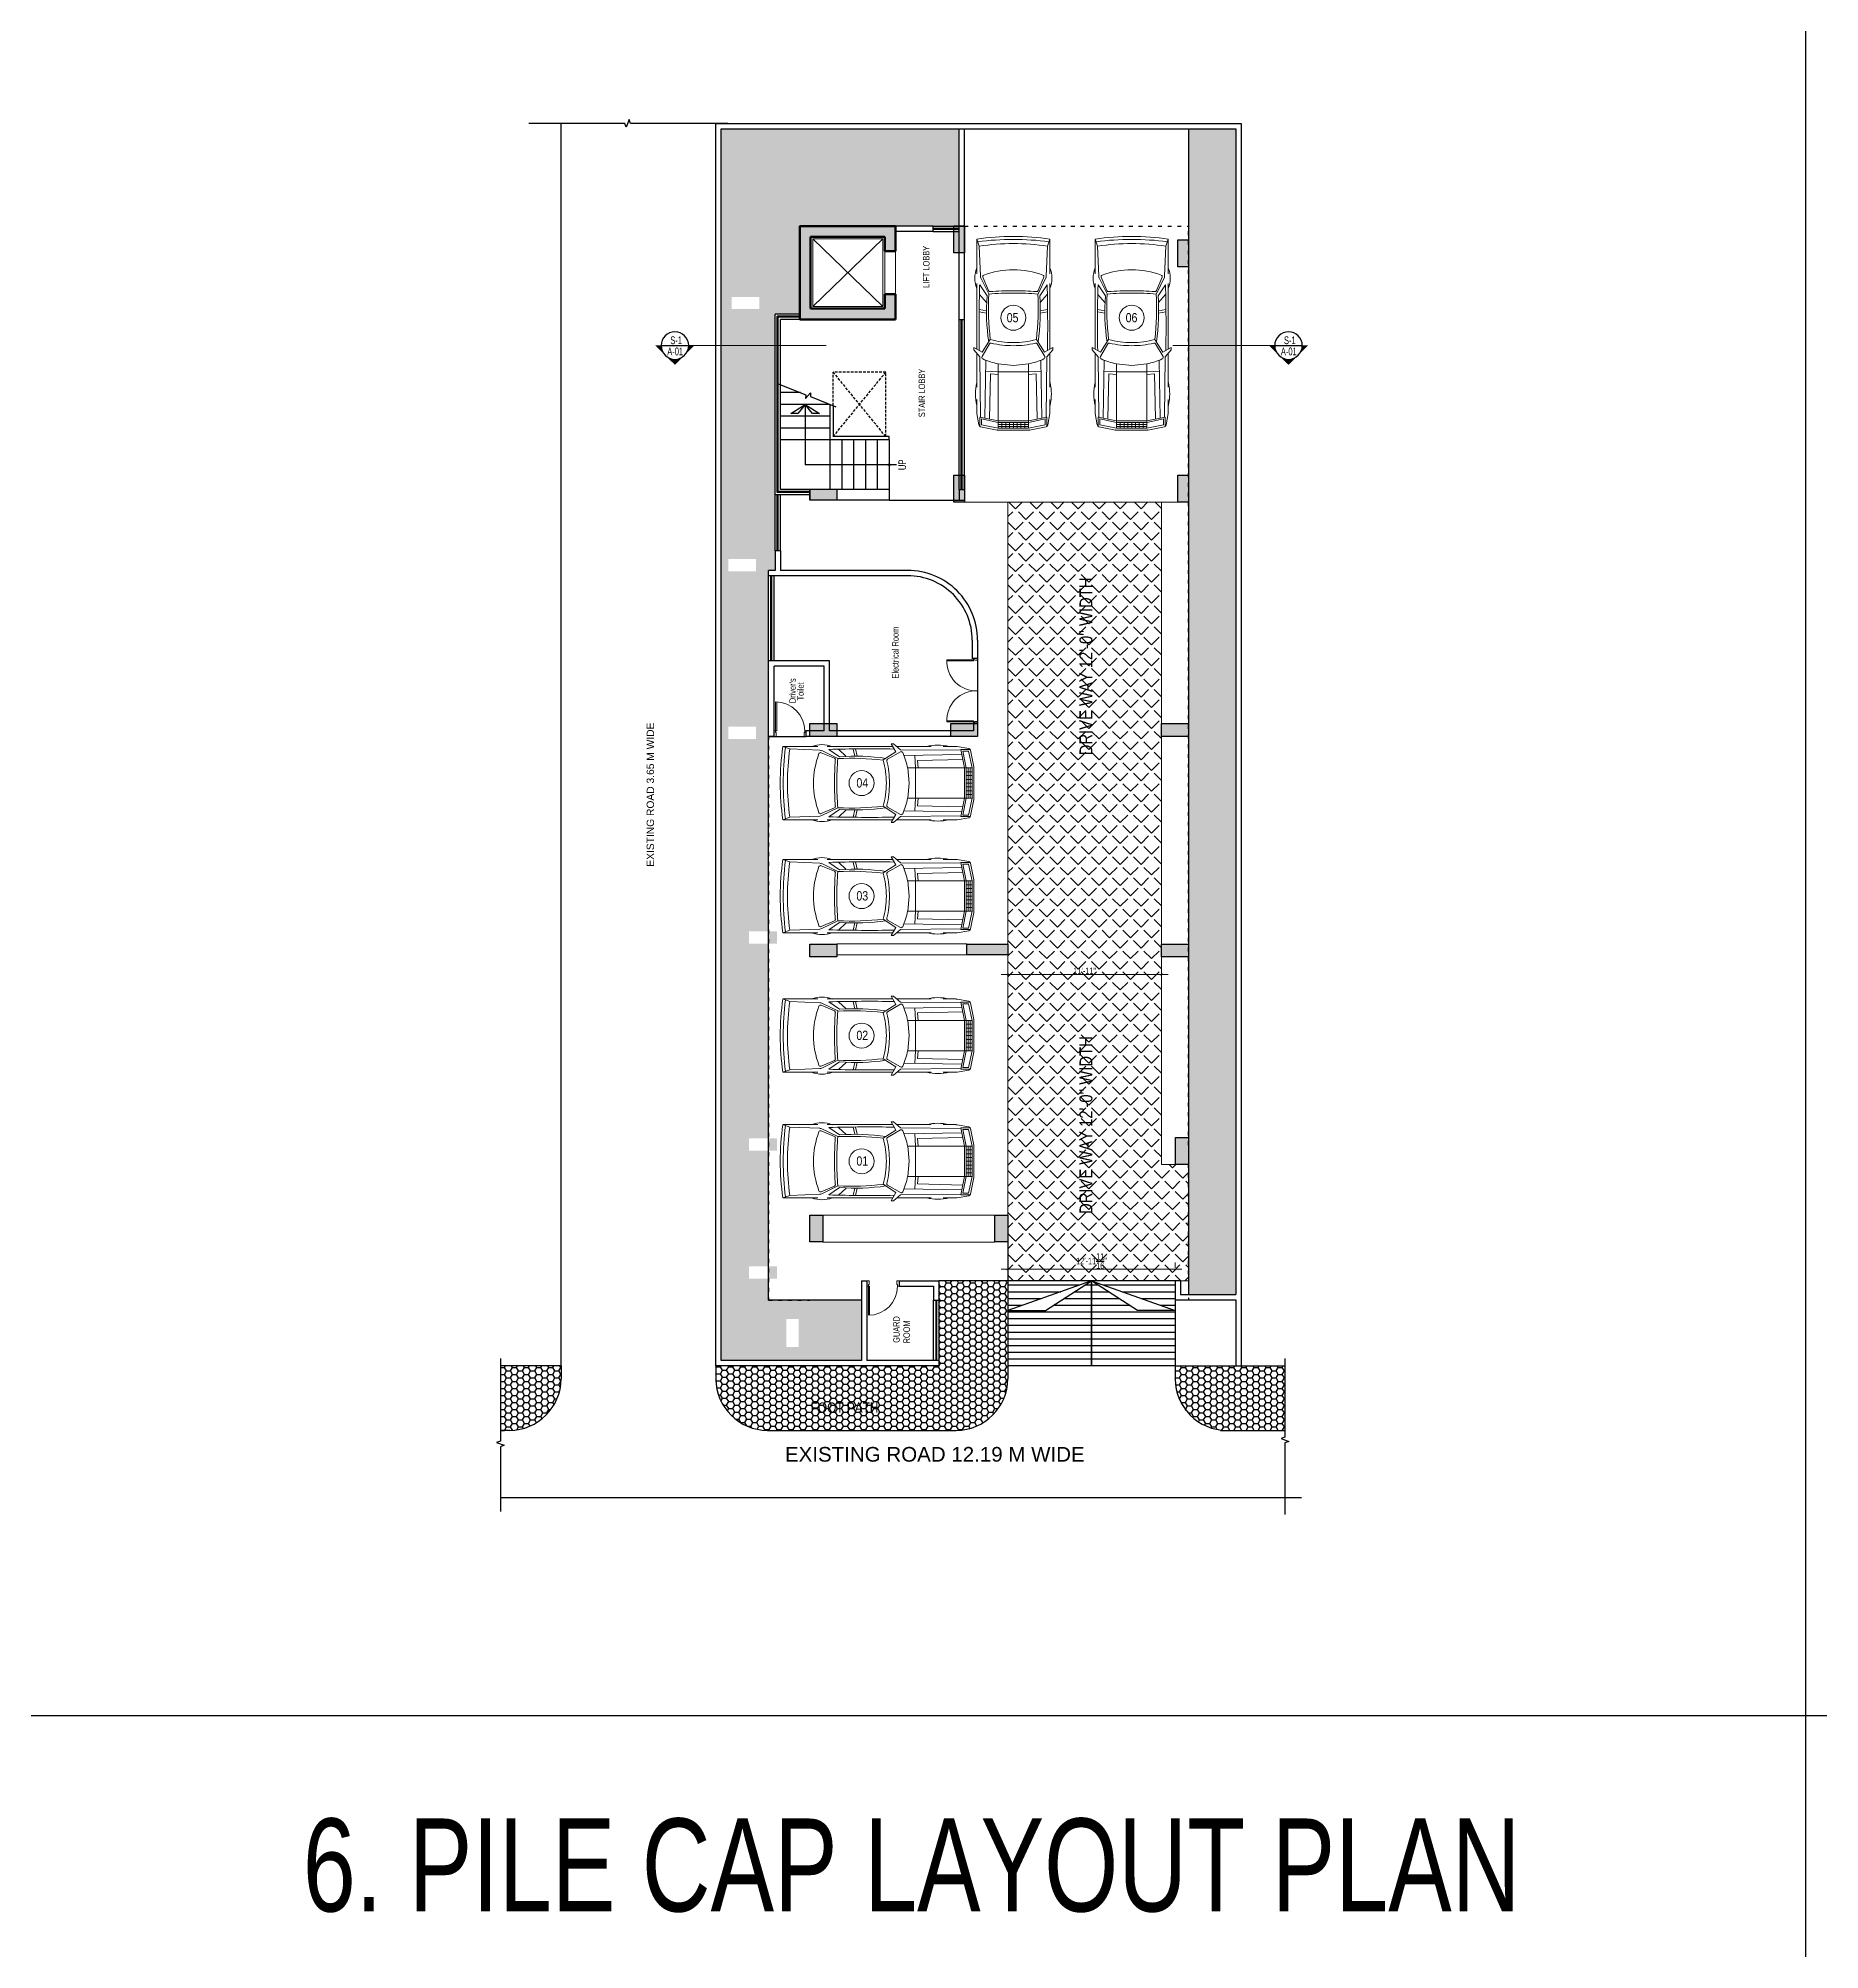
# Model space of a CAD drawing. Header units: inches. Extents: x 283072 to 301462, y 26630 to 62925.
# Drawn here: x 292119 to 293775, y 30085 to 31862 of the extents above; entities that cross this region are included whole.
import ezdxf
from ezdxf.enums import TextEntityAlignment as Align

# ---------------------------------------------------------------- set-up
doc = ezdxf.new("R2010")
doc.units = ezdxf.units.IN
doc.header["$MEASUREMENT"] = 0
doc.header["$PDMODE"] = 2
for name, pattern in [('ACAD_ISO03W100', [30, 12, -18]), ('DASHDOT', [25.4, 12.7, -6.35, 0, -6.35]), ('DASHDOTX2', [2, 1, -0.5, 0, -0.5]), ('HIDDEN', [0.375, 0.25, -0.125])]:
    doc.linetypes.add(name, pattern=pattern)
doc.layers.get('0').update_dxf_attribs({"lineweight": 5})
doc.layers.add('A1-Sect_Symb', color=31, linetype='Continuous')
for name, color, linetype, lineweight in [('BEAM', 54, 'ACAD_ISO03W100', 5), ('column', 1, 'Continuous', 30), ('Column R.C.C', 210, 'Continuous', 53), ('Dimension.', 7, 'Continuous', 5), ('door', 35, 'Continuous', 13), ('fur', 46, 'Continuous', 13), ('furniture', 126, 'Continuous', 13), ('Grass', 8, 'Continuous', 9), ('Hatch', 8, 'Continuous', 9), ('Hatch Brick', 8, 'Continuous', 9), ('PAVE', 23, 'Continuous', 9), ('Railing', 30, 'Continuous', 25), ('RAMP', 251, 'Continuous', 5), ('ROADP5', 5, 'Continuous', 13), ('slab', 86, 'Continuous', 9), ('stair', 190, 'Continuous', 13), ('Symbol', 110, 'Continuous', 9), ('Text Note', 2, 'Continuous', 15), ('Text Room name', 4, 'Continuous', 13), ('wall', 7, 'Continuous', 35)]:
    doc.layers.add(name, color=color, linetype=linetype, lineweight=lineweight)
doc.layers.add('VPT', color=2, linetype='DASHDOTX2', lineweight=13, plot=False)
doc.layers.add('WIN', color=7, linetype='Continuous', lineweight=18, true_color=0x144fff)
doc.styles.add('S_Swis721 LtCn BT', font='swisscl.ttf')
doc.styles.add('SIM-N', font='SIMPLEX.shx', dxfattribs={"width": 0.75})
doc.styles.add('SIM-VN', font='simplex.shx', dxfattribs={"width": 0.5})
doc.styles.get("Standard").update_dxf_attribs({"font": 'ARIALN.TTF'})
doc.styles.add('STYLUS', font='swisscl.ttf', dxfattribs={"width": 0.9})
doc.styles.add('Text S-10 Metere', font='swissl.ttf', dxfattribs={"height": 10})
doc.dimstyles.new('1-8', dxfattribs={"dimtxt": 8, "dimasz": 6, "dimexe": 6, "dimexo": 12, "dimgap": 1, "dimtad": 1, "dimdec": 0, "dimzin": 3, "dimdsep": 46, "dimlunit": 4, "dimtxsty": 'S_Swis721 LtCn BT', "dimblk": 'ARCHTICK', "dimcen": 0, "dimdle": 6, "dimclrd": 256, "dimclre": 256, "dimclrt": 7, "dimadec": 1, "dimazin": 1, "dimtfac": 1, "dimtdec": 0, "dimtofl": 0, "dimtmove": 2, "dimatfit": 3, "dimldrblk": 'ARCHTICK', "dimfxl": 1, "dimtolj": 1, "dimtzin": 0, "dimlwd": -1, "dimlwe": -1, "dimarcsym": 0})
pattern_1 = [(90, (13902.428, -19130.759), (-10.6066017, 10.6066017), [2.8125, -18.40070345]), (45, (13902.428, -19130.759), (-10.6066017, 10.6066017), [2.8125, -12.1875]), (135, (13902.428, -19130.759), (-10.6066017, -10.6066017), [2.8125, -12.1875])]

# ---------------------------------------------------------------- blocks, each defined once
blk = doc.blocks.new('A$C35C94D06')
at = {"layer": 'Column R.C.C', "color": 1, "linetype": 'Continuous', "ltscale": 200}
for p, q in [((23.4, 85), (0, 85)), ((0, 85), (0, -4)), ((23.4, 75), (10, 75)), ((10, 75), (10, 6)), ((23.4, 75), (23.4, 85)), ((86.8, 85), (63.4, 85)), ((63.4, 75), (63.4, 85)), ((76.8, 75), (63.4, 75)), ((76.8, 75), (76.8, 6)), ((86.8, 85), (86.8, -4)), ((10, 6), (76.8, 6)), ((0, -4), (86.8, -4))]:
    blk.add_line(p, q, dxfattribs=at)
at = {"layer": 'Hatch Brick'}
for p, q in [((12, 73), (12, 8)), ((12, 73), (74.8, 73)), ((12, 73), (74.8, 8)), ((12, 8), (74.8, 73)), ((23.4, 85), (63.4, 85)), ((23.4, 75), (63.4, 75)), ((74.8, 73), (74.8, 8)), ((12, 8), (74.8, 8))]:
    blk.add_line(p, q, dxfattribs=at)
blk = doc.blocks.new('DOOR-SS-30')
at = {"layer": 'door'}
for p, q in [((1.5, 5), (1.5, 32)), ((2.5, 5), (2.5, 32)), ((0, 0), (0, 5)), ((0, 5), (1.5, 5)), ((2, 0), (0, 0)), ((2.5, 5), (1.5, 5)), ((1.5, 5), (1.5, 3.5)), ((1.5, 3.5), (2, 3.5)), ((2, 3.5), (2, 0)), ((28, 3.5), (28.5, 3.5)), ((28, 0), (28, 3.5)), ((30, 0), (28, 0)), ((28.5, 5), (30, 5)), ((28.5, 3.5), (28.5, 5)), ((30, 5), (30, 0))]:
    blk.add_line(p, q, dxfattribs=at)
at = {"layer": 'door', "ltscale": 50}
blk.add_arc((1.5, 5), 27, 0, 90, dxfattribs=at)
blk = doc.blocks.new('A$C68BB3B16')
at = {"layer": 'door', "ltscale": 0.0025}
for p, q in [((0.7, 2.5), (0.7, 19)), ((1.5, 19), (1.5, 2.5)), ((38.5, 19), (38.5, 2.5)), ((39.2, 2.5), (39.2, 19)), ((0, 0), (0, 2.5)), ((0, 2.5), (0.7, 2.5)), ((1, 0), (0, 0)), ((1.5, 2.5), (0.7, 2.5)), ((0.7, 2.5), (0.7, 1.8)), ((0.7, 1.8), (1, 1.8)), ((1, 1.8), (1, 0)), ((38.5, 2.5), (39.2, 2.5)), ((39.2, 1.8), (39, 1.8)), ((39, 1.8), (39, 0)), ((39, 0), (40, 0)), ((39.2, 2.5), (39.2, 1.8)), ((40, 2.5), (39.2, 2.5)), ((40, 0), (40, 2.5))]:
    blk.add_line(p, q, dxfattribs=at)
for centre, start, end in [((1.8, 0.9), 357.2989, 93.45), ((38.2, 0.9), 86.55, 182.7011)]:
    blk.add_arc(centre, 18.2, start, end, dxfattribs=at)
blk = doc.blocks.new('W-IA-DETSYM')
at = {"linetype": 'Continuous'}
blk.add_line((3.56, 0), (-3.56, 0), dxfattribs=at)
blk.add_circle((0, 0), 3.56, dxfattribs=at)
for style, width, p in [('SIM-N', 0.75, (0, 0.36)), ('SIM-VN', 0.5, (0, -2.51))]:
    blk.add_attdef('X', text='', height=2, dxfattribs=dict(style=style, width=width)).set_placement(p, align=Align.CENTER)
blk = doc.blocks.new('*U20', base_point=(-403.5, 192.2))
at = {"color": 0}
for points in [[(-404.9, 190.1), (-403.5, 192.2), (-413.7, 182)], [(-406.1, 187.6), (-404.9, 190.1), (-413.7, 182)], [(-406.8, 184.9), (-406.1, 187.6), (-413.7, 182)], [(-413.7, 182), (-407.1, 182.1), (-406.8, 184.9)], [(-413.7, 182), (-407.1, 182), (-407.1, 182.1)]]:
    blk.add_solid(points, dxfattribs=at)
blk = doc.blocks.new('*U21', base_point=(-381, 194.6))
at = {"color": 0}
for points in [[(-391.1, 204.6), (-401.2, 194.6), (-398.8, 196.1)], [(-391.1, 204.6), (-398.8, 196.1), (-396.3, 197.2)], [(-391.1, 204.6), (-396.3, 197.2), (-393.6, 197.9)], [(-391.1, 204.6), (-393.6, 197.9), (-390.8, 198.1)], [(-382.8, 195.8), (-381, 194.6), (-391.1, 204.6)], [(-385.4, 197.1), (-382.8, 195.8), (-391.1, 204.6)], [(-388, 197.8), (-385.4, 197.1), (-391.1, 204.6)], [(-390.8, 198.1), (-388, 197.8), (-391.1, 204.6)]]:
    blk.add_solid(points, dxfattribs=at)
blk = doc.blocks.new('W-IA-DETFLAG')
blk.add_lwpolyline([(-3.56, -0.03, 0, 0, 0), (-5.03, -0.03, 0, 0, 0), (0, 5, 0, 0, 0), (5, 0, 0, 0, 0), (3.56, 0, 0.222, 0.222, 0), (10.44, 0, 0, 0, 0)], format="xyseb")
at = {"yscale": 0.2222222222222222, "zscale": 0.2222222222222222}
for name, p, xscale in [('*U21', (2.24, 2.76), 0.2222222222222222), ('*U20', (-2.76, 2.24), 0.2222222222222222), ('*U20', (2.76, 2.24), -0.2222222222222222)]:
    blk.add_blockref(name, p, dxfattribs=dict(at, xscale=xscale))
blk = doc.blocks.new('HTE45EY')
at = {"linetype": 'HIDDEN', "lineweight": 30, "ltscale": 200}
for points in [[(279940.1, 47272.7), (279940.1, 47185.9), (280029.1, 47185.9), (280029.1, 47209.3), (280019.1, 47209.3), (280019.1, 47195.9), (279950.1, 47195.9), (279950.1, 47262.7), (280019.1, 47262.7), (280019.1, 47249.3), (280029.1, 47249.3), (280029.1, 47272.7)], [(279961.4, 46353.2), (279949.4, 46353.2), (279949.4, 46328.2), (279961.4, 46328.2)]]:
    blk.add_hatch(color=1, dxfattribs=at).paths.add_polyline_path(points)
h = blk.add_hatch(color=1, dxfattribs=at)
h.paths.add_polyline_path([(280093.1, 47247.7), (280093.1, 47272.7), (280083.1, 47272.7), (280083.1, 47247.7)])
h.paths.add_polyline_path([(280291.4, 47234.7), (280301.4, 47234.7), (280301.4, 47259.7), (280291.4, 47259.7)])
h.paths.add_polyline_path([(280301.4, 47040.9), (280291.4, 47040.9), (280291.4, 47015.9), (280301.4, 47015.9)])
h.paths.add_polyline_path([(280093.1, 47040.9), (280083.1, 47040.9), (280083.1, 47015.9), (280093.1, 47015.9)])
h.paths.add_polyline_path([(279974.4, 47017.9), (279974.4, 47027.9), (279949.4, 47027.9), (279949.4, 47017.9)])
h = blk.add_hatch(color=1, dxfattribs=at)
h.paths.add_polyline_path([(279974.4, 46798.2), (279974.4, 46810.2), (279949.4, 46810.2), (279949.4, 46798.2)])
h.paths.add_polyline_path([(280105.4, 46798.2), (280105.4, 46810.2), (280080.4, 46810.2), (280080.4, 46798.2)])
h.paths.add_polyline_path([(280301.4, 46798.2), (280301.4, 46810.2), (280276.4, 46810.2), (280276.4, 46798.2)])
h = blk.add_hatch(color=1, dxfattribs=at)
h.paths.add_polyline_path([(279974.4, 46593.2), (279974.4, 46605.2), (279949.4, 46605.2), (279949.4, 46593.2)])
h.paths.add_polyline_path([(280133.4, 46595.2), (280133.4, 46605.2), (280095.4, 46605.2), (280095.4, 46595.2)])
h.paths.add_polyline_path([(280301.4, 46593.2), (280301.4, 46605.2), (280276.4, 46605.2), (280276.4, 46593.2)])
h = blk.add_hatch(color=1, dxfattribs=at)
h.paths.add_polyline_path([(280133.4, 46353.2), (280121.4, 46353.2), (280121.4, 46328.2), (280133.4, 46328.2)])
h.paths.add_polyline_path([(280301.4, 46425.2), (280289.4, 46425.2), (280289.4, 46400.2), (280301.4, 46400.2)])
at = {"layer": 'column'}
for p, q in [((279940.1, 47185.9), (279940.1, 47272.7)), ((280029.1, 47272.7), (279940.1, 47272.7)), ((280029.1, 47272.7), (280029.1, 47249.3)), ((279950.1, 47195.9), (279950.1, 47262.7)), ((280019.1, 47262.7), (279950.1, 47262.7)), ((280019.1, 47262.7), (280019.1, 47249.3)), ((280019.1, 47249.3), (280029.1, 47249.3)), ((280019.1, 47209.3), (280019.1, 47195.9)), ((280019.1, 47209.3), (280029.1, 47209.3)), ((280029.1, 47209.3), (280029.1, 47185.9)), ((280029.1, 47185.9), (279940.1, 47185.9)), ((280019.1, 47195.9), (279950.1, 47195.9))]:
    blk.add_line(p, q, dxfattribs=at)
for points in [[(280083.1, 47272.7), (280093.1, 47272.7), (280093.1, 47247.7), (280083.1, 47247.7)], [(280291.4, 47259.7), (280301.4, 47259.7), (280301.4, 47234.7), (280291.4, 47234.7)], [(280083.1, 47040.9), (280093.1, 47040.9), (280093.1, 47015.9), (280083.1, 47015.9)], [(280291.4, 47040.9), (280301.4, 47040.9), (280301.4, 47015.9), (280291.4, 47015.9)], [(279949.4, 47017.9), (279949.4, 47027.9), (279974.4, 47027.9), (279974.4, 47017.9)], [(279949.4, 46798.2), (279949.4, 46810.2), (279974.4, 46810.2), (279974.4, 46798.2)], [(280080.4, 46798.2), (280080.4, 46810.2), (280105.4, 46810.2), (280105.4, 46798.2)], [(280276.4, 46798.2), (280276.4, 46810.2), (280301.4, 46810.2), (280301.4, 46798.2)], [(279949.4, 46593.2), (279949.4, 46605.2), (279974.4, 46605.2), (279974.4, 46593.2)], [(280095.4, 46595.2), (280095.4, 46605.2), (280133.4, 46605.2), (280133.4, 46595.2)], [(280276.4, 46593.2), (280276.4, 46605.2), (280301.4, 46605.2), (280301.4, 46593.2)], [(280289.4, 46425.2), (280301.4, 46425.2), (280301.4, 46400.2), (280289.4, 46400.2)], [(279949.4, 46353.2), (279961.4, 46353.2), (279961.4, 46328.2), (279949.4, 46328.2)], [(280121.4, 46353.2), (280133.4, 46353.2), (280133.4, 46328.2), (280121.4, 46328.2)]]:
    blk.add_lwpolyline(points, close=True, dxfattribs=at)
blk = doc.blocks.new('A$C16496DF1')
at = {"layer": 'furniture'}
for p, q in [((2.4, 165.7), (2.4, 135.5)), ((2.4, 165.7), (4.5, 159.6)), ((4.5, 159.6), (5.6, 133.6)), ((63.8, 159.6), (62.8, 133.6)), ((65.9, 165.7), (63.8, 159.6)), ((65.9, 165.7), (65.9, 135.5)), ((2.4, 127.2), (2.4, 70.3)), ((4.8, 117.5), (11, 110.8)), ((11.3, 116.5), (4.9, 125.9)), ((6, 132), (12.8, 118.1)), ((12.6, 121), (7.8, 132.6)), ((62.4, 132), (55.6, 118.1)), ((55.7, 121), (60.6, 132.6)), ((57, 116.5), (63.4, 125.9)), ((63.6, 117.5), (57.4, 110.8)), ((65.9, 127.2), (65.9, 70.3)), ((10.8, 101.3), (4.5, 102.7)), ((10.8, 103.4), (4.6, 104.7)), ((57.5, 103.4), (63.8, 104.7)), ((57.5, 101.3), (63.8, 102.7)), ((0, 69.7), (0, 71.6)), ((7.1, 67.7), (0, 71.6)), ((5.2, 63.6), (0, 69.7)), ((2.4, 66.8), (2.4, 37.1)), ((13.5, 74.8), (7, 63.7)), ((14.1, 78.6), (7.1, 67.7)), ((54.2, 78.6), (61.3, 67.7)), ((54.9, 74.8), (61.4, 63.7)), ((61.3, 67.7), (68.4, 71.6)), ((63.2, 63.6), (68.4, 69.7)), ((65.9, 66.8), (65.9, 37.1)), ((68.4, 69.7), (68.4, 71.6)), ((5.7, 11.2), (5.2, 63.6)), ((10.3, 60.6), (9.4, 10.4)), ((21, 50.5), (10.1, 51.2)), ((34.2, 56.1), (21, 57.4)), ((21, 57.4), (21, 1.5)), ((21, 50.5), (34.2, 50.5)), ((47.3, 57.4), (34.2, 56.1)), ((47.3, 50.5), (34.2, 50.5)), ((47.3, 57.4), (47.3, 1.5)), ((47.3, 50.5), (58.3, 51.2)), ((58.1, 60.6), (59, 10.4)), ((62.7, 11.2), (63.2, 63.6)), ((14.5, 48.8), (13.6, 9.6)), ((21, 48.2), (14.5, 48.8)), ((47.3, 48.2), (53.9, 48.8)), ((53.9, 48.8), (54.8, 9.6)), ((2.4, 26.5), (2.4, 15.2)), ((65.9, 26.5), (65.9, 15.2)), ((4.2, 4.4), (2.5, 14.4)), ((5.1, 11.3), (21, 8)), ((5.1, 11.3), (5.1, 3)), ((20.1, 0), (5.7, 2.9)), ((6.5, 9.6), (21, 6.5)), ((6.5, 9.6), (6.5, 4.6)), ((6.5, 4.6), (21, 1.5)), ((21, 8), (34.2, 8)), ((21, 6.5), (34.2, 6.5)), ((21, 4.8), (34.2, 4.8)), ((21, 3.1), (34.2, 3.1)), ((21, 1.5), (34.2, 1.5)), ((24.3, 6.5), (24.3, 1.5)), ((27.6, 6.5), (27.6, 1.5)), ((30.9, 6.5), (30.9, 1.5)), ((47.3, 8), (34.2, 8)), ((34.2, 6.5), (34.2, 1.5)), ((47.3, 6.5), (34.2, 6.5)), ((47.3, 4.8), (34.2, 4.8)), ((47.3, 3.1), (34.2, 3.1)), ((47.3, 1.5), (34.2, 1.5)), ((37.5, 6.5), (37.5, 1.5)), ((40.8, 6.5), (40.8, 1.5)), ((44.1, 6.5), (44.1, 1.5)), ((63.2, 11.3), (47.3, 8)), ((61.9, 9.6), (47.3, 6.5)), ((61.9, 4.6), (47.3, 1.5)), ((48.3, 0), (62.7, 2.9)), ((61.9, 9.6), (61.9, 4.6)), ((63.2, 11.3), (63.2, 3)), ((64.2, 4.4), (65.9, 14.4)), ((34.2, 0), (20.5, 0)), ((34.2, 0), (47.9, 0))]:
    blk.add_line(p, q, dxfattribs=at)
for centre, radius, start, end in [((34.2, -48.4), 216.4, 90, 98.4328), ((34.2, -48.4), 216.4, 81.5672, 90), ((34.2, -86.5), 251.9, 90, 97.0662), ((34.2, -43), 204.8, 90, 98.3245), ((34.2, -86.5), 251.9, 82.9338, 90), ((34.2, -43), 204.8, 81.6755, 90), ((26.1, 131.8), 25.3, 159.2613, 200.7387), ((9.7, 133.7), 4.08, 182.3222, 206.0777), ((9, 133.2), 1.32, 110.6689, 202.6283), ((34.2, 66.4), 72.7, 90, 110.6689), ((34.2, 66.4), 72.7, 69.3311, 90), ((59.4, 133.2), 1.32, 337.3717, 69.3311), ((58.7, 133.7), 4.08, 333.9223, 357.6778), ((42.3, 131.8), 25.3, 339.2613, 20.7387), ((1354.8, 90.5), 1350.4, 178.4985, 180.9138), ((193.6, 102.7), 182.8, 175.6618, 188.2609), ((13.8, 121.5), 1.32, 202.6283, 273.982), ((269.4, 107), 256.8, 177.5219, 186.3432), ((34.2, -138.5), 257.4, 90, 94.7655), ((34.2, -170.7), 291.6, 90, 93.982), ((34.2, -170.7), 291.6, 86.018, 90), ((34.2, -138.5), 257.4, 85.2345, 90), ((-201, 107), 256.8, 353.6568, 2.4782), ((54.5, 121.5), 1.32, 266.018, 337.3717), ((-125.3, 102.7), 182.8, 351.7391, 4.3382), ((-1286.5, 90.5), 1350.4, 359.0862, 1.5015), ((14.7, 74.1), 1.38, 76.5017, 149.6014), ((34.2, 150.2), 74.3, 254.3473, 270), ((34.2, 155.3), 82.1, 256.5017, 270), ((34.2, 150.2), 74.3, 270, 285.6527), ((34.2, 155.3), 82.1, 270, 283.4983), ((53.7, 74.1), 1.38, 30.3986, 103.4983), ((8.2, 63), 1.38, 149.6014, 246.2323), ((34.2, 122), 65.9, 246.2323, 258.4871), ((34.2, 122), 65.9, 281.5129, 293.7677), ((60.2, 63), 1.38, 293.7677, 30.3986), ((43.6, 31.3), 42.4, 166.4679, 193.5321), ((24.7, 31.3), 42.4, 346.4679, 13.5321), ((7.1, 15.2), 4.66, 180, 189.5555), ((6, 4.7), 1.83, 189.5555, 258.9219), ((20.5, 2.3), 2.25, 258.9219, 270), ((47.9, 2.3), 2.25, 270, 281.0781), ((62.4, 4.7), 1.83, 281.0781, 350.4445), ((61.3, 15.2), 4.66, 350.4445, 0)]:
    blk.add_arc(centre, radius, start, end, dxfattribs=at)
blk = doc.blocks.new('_ArchTick')
at = {"color": 0, "linetype": 'ByBlock', "const_width": 0.15}
blk.add_lwpolyline([(-0.5, -0.5), (0.5, 0.5)], dxfattribs=at)
blk = doc.blocks.new('*D434')
at = {"layer": 'BEAM', "linetype": 'ByBlock', "ltscale": 200, "transparency": 16777216}
for p, q in [((293014, 30717.5), (293181.7, 30717.5)), ((293020, 30718.6), (293020, 30723.5)), ((293175.7, 30718.6), (293175.7, 30723.5))]:
    blk.add_line(p, q, dxfattribs=at)
at = {"layer": 'Defpoints', "color": 0, "linetype": 'ByBlock', "lineweight": 30, "ltscale": 200, "transparency": 16777216}
for p in [(293020, 30706.6), (293175.7, 30717.5), (293175.7, 30706.6)]:
    blk.add_point(p, dxfattribs=at)
at = {"layer": 'BEAM', "linetype": 'ByBlock', "ltscale": 200, "transparency": 16777216, "xscale": 2, "yscale": 2, "zscale": 2, "rotation": 180}
blk.add_blockref('_ArchTick', (293020, 30717.5), dxfattribs=at)
at = {"layer": 'BEAM', "linetype": 'ByBlock', "ltscale": 200, "transparency": 16777216, "xscale": 2, "yscale": 2, "zscale": 2}
blk.add_blockref('_ArchTick', (293175.7, 30717.5), dxfattribs=at)
at = {"layer": 'BEAM', "color": 7, "linetype": 'ByBlock', "lineweight": 30, "ltscale": 200, "transparency": 16777216, "insert": (293097.8, 30725), "char_height": 6, "attachment_point": 5, "style": 'S_Swis721 LtCn BT'}
blk.add_mtext('\\A1;12\'-11{\\H1x;\\S11/16;}"', dxfattribs=at)
blk = doc.blocks.new('*D435')
at = {"layer": 'BEAM', "linetype": 'ByBlock', "ltscale": 200, "transparency": 16777216}
for p, q in [((293014, 30991.3), (293169, 30991.3)), ((293020, 30983.8), (293020, 30985.3)), ((293163, 30983.8), (293163, 30985.3))]:
    blk.add_line(p, q, dxfattribs=at)
at = {"layer": 'Defpoints', "color": 0, "linetype": 'ByBlock', "lineweight": 30, "ltscale": 200, "transparency": 16777216}
for p in [(293020, 30995.8), (293163, 30995.8), (293163, 30991.3)]:
    blk.add_point(p, dxfattribs=at)
at = {"layer": 'BEAM', "linetype": 'ByBlock', "ltscale": 200, "transparency": 16777216, "xscale": 2, "yscale": 2, "zscale": 2, "rotation": 180}
blk.add_blockref('_ArchTick', (293020, 30991.3), dxfattribs=at)
at = {"layer": 'BEAM', "linetype": 'ByBlock', "ltscale": 200, "transparency": 16777216, "xscale": 2, "yscale": 2, "zscale": 2}
blk.add_blockref('_ArchTick', (293163, 30991.3), dxfattribs=at)
at = {"layer": 'BEAM', "color": 7, "linetype": 'ByBlock', "lineweight": 30, "ltscale": 200, "transparency": 16777216, "insert": (293091.5, 30994.8), "char_height": 6, "attachment_point": 5, "style": 'S_Swis721 LtCn BT'}
blk.add_mtext('\\A1;11\'-11"', dxfattribs=at)

msp = doc.modelspace()

# ---------------------------------------------------------------- hatches: boundary and pattern name
at = {"layer": 'fur'}
h = msp.add_hatch(dxfattribs=at)
h.set_pattern_fill('ANGLE', color=14, scale=50, angle=45, style=0)
h.set_pattern_definition([(45, (2774.889, -12882.247), (-9.72271824, 9.72271824), [10, -3.75]), (135, (2774.889, -12882.247), (-9.72271824, -9.72271824), [10, -3.75])])
h.paths.add_polyline_path([(293019.98261, 30706.57655), (293180.67011, 30706.57655), (293187.98261, 30706.6275), (293187.98261, 30814.71906), (293162.98261, 30814.71906), (293162.98261, 31430.35054), (293019.98262, 31430.35054)])
h.paths.add_polyline_path([(293101.91488, 30765.65972), (293101.91488, 30937.01988), (293083.53425, 30937.01988), (293083.53425, 30765.65972)], flags=24)
h.paths.add_polyline_path([(293101.91488, 31192.049), (293101.91488, 31363.40917), (293083.53425, 31363.40917), (293083.53425, 31192.049)], flags=24)
at = {"layer": 'Grass', "lineweight": 30, "ltscale": 0.0025}
h = msp.add_hatch(dxfattribs=at)
h.set_pattern_fill('GRASS,_O', color=256, scale=15)
h.set_pattern_definition(pattern_1)
h.paths.add_polyline_path([(292791.70469, 30676.81298), (292755.70469, 30676.81298), (292755.70469, 30632.44172), (292759.45469, 30632.44172), (292791.70469, 30632.44172)])
h.paths.add_polyline_path([(292814.07861, 30645.14531), (292814.07861, 30671.00779), (292825.45105, 30671.00779), (292825.45105, 30645.14531)], flags=16)
h.paths.add_polyline_path([(292779.49817, 30720.11326), (292805.52732, 30720.11326), (292805.52732, 30708.71142), (292779.49817, 30708.71142)], flags=16)
h.paths.add_polyline_path([(292779.49817, 30838.94018), (292805.52732, 30838.94018), (292805.52732, 30827.53834), (292779.49817, 30827.53834)], flags=16)
h.paths.add_polyline_path([(292779.49817, 31031.56362), (292805.52732, 31031.56362), (292805.52732, 31020.16178), (292779.49817, 31020.16178)], flags=16)
h.paths.add_polyline_path([(292760.14169, 31221.6824), (292786.00416, 31221.6824), (292786.00416, 31210.28056), (292760.14169, 31210.28056)], flags=16)
h.paths.add_polyline_path([(292760.14169, 31377.65091), (292786.00416, 31377.65091), (292786.00416, 31366.24906), (292760.14169, 31366.24906)], flags=16)
h.paths.add_polyline_path([(292763.23887, 31621.29272), (292789.10135, 31621.29272), (292789.10135, 31609.89088), (292763.23887, 31609.89088)], flags=16)
h.paths.add_polyline_path([(292755.70469, 30632.57655), (292755.70469, 30676.81298), (292791.70469, 30676.81298), (292791.70469, 30632.57655), (292883.98485, 30632.57655), (292883.98485, 30688.57655), (292797.67011, 30688.57655), (292797.67011, 31213.04761), (292797.67011, 31367.04761), (292803.67011, 31367.04761), (292803.67011, 31437.35054), (292803.67011, 31605.35054), (292830.71537, 31605.35054), (292830.71537, 31687.15949), (292915.67011, 31687.15949), (292974.67011, 31687.15949), (292974.67011, 31777.57655), (292753.67011, 31777.57655), (292753.67011, 30632.57655)])
h = msp.add_hatch(dxfattribs=at)
h.set_pattern_fill('GRASS,_O', color=256, scale=15)
h.set_pattern_definition(pattern_1)
h.paths.add_polyline_path([(293187.98261, 31777.57655), (293231.92011, 31777.57655), (293231.92011, 30693.79914), (293187.98261, 30693.79914)])
at = {"layer": 'PAVE', "linetype": 'Continuous', "lineweight": 30, "ltscale": 200}
h = msp.add_hatch(dxfattribs=at)
h.set_pattern_fill('HONEY', color=256, scale=30, style=0)
h.set_pattern_definition([(0, (2774.8885, -15622.2734), (5.625, 3.24759525), [3.75, -7.5]), (120, (2774.8885, -15622.2734), (-5.624999988, 3.24759527), [3.75, -7.5]), (60, (2774.8885, -15622.2734), (1.2e-08, 6.49519052), [-7.5, 3.75])])
h.paths.add_polyline_path([(292971.98261, 30567.57655, 0.4142135624), (293019.98261, 30615.57655), (293019.98261, 30706.57655), (292955.98485, 30706.57655), (292955.98485, 30688.57655), (292955.98485, 30632.57655), (292955.98485, 30627.57655), (292748.67011, 30627.57655), (292748.67011, 30615.57655, 0.4142135624), (292796.67011, 30567.57655)])
h.paths.add_polyline_path([(292834.29395, 30581.30066), (292902.19791, 30581.30066), (292902.19791, 30596.20162), (292834.29395, 30596.20162)], flags=24)
h = msp.add_hatch(dxfattribs=at)
h.set_pattern_fill('HONEY', color=256, scale=30, style=0)
h.set_pattern_definition([(0, (292548.2845, 30567.5766), (5.625, 3.2476), [3.75, -7.5]), (120, (292548.2845, 30567.5766), (-5.625, 3.2476), [3.75, -7.5]), (60, (292548.2845, 30567.5766), (1e-08, 6.49519), [-7.5, 3.75])])
h.paths.add_polyline_path([(292548.28455, 30567.57655), (292556.67011, 30567.57655, 0.4142135624), (292604.67011, 30615.57655), (292604.67011, 30627.57655), (292548.28455, 30627.57655)])
h = msp.add_hatch(dxfattribs=at)
h.set_pattern_fill('HONEY', color=256, scale=30, style=0)
h.set_pattern_definition([(0, (293158.994, 30567.5766), (5.625, 3.247595), [3.75, -7.5]), (120, (293158.994, 30567.5766), (-5.625, 3.247595), [3.75, -7.5]), (60, (293158.994, 30567.5766), (1e-08, 6.49519), [-7.5, 3.75])])
edge = h.paths.add_edge_path()
edge.add_arc((293223.67011, 30615.57655), 48, 180, 270)
edge.add_line((293223.67011, 30567.57655), (293277.69888, 30567.57655))
edge.add_line((293277.69888, 30567.57655), (293277.69888, 30627.57655))
edge.add_line((293277.69888, 30627.57655), (293175.67011, 30627.57655))
edge.add_line((293175.67011, 30627.57655), (293175.67011, 30615.57655))
at = {"layer": 'RAMP', "lineweight": 30, "ltscale": 30}
h = msp.add_hatch(dxfattribs=at)
h.set_pattern_fill('ANSI31', color=256, scale=50, angle=135, style=0)
h.set_pattern_definition([(180, (2774.8885, -15622.2734), (-1e-15, -6.25), [])])
h.paths.add_polyline_path([(293097.82636, 30706.57655), (293019.98261, 30706.57655), (293019.98261, 30679.11655)])
h.paths.add_polyline_path([(293097.82636, 30706.57655), (293055.17056, 30679.11655), (293019.98261, 30679.11655), (293019.98261, 30627.57655), (293097.82636, 30627.57655)])
h.paths.add_polyline_path([(293175.67011, 30679.11655), (293140.48217, 30679.11655), (293097.82636, 30706.57655), (293097.82636, 30627.57655), (293175.67011, 30627.57655)])
h.paths.add_polyline_path([(293175.67011, 30706.57655), (293097.82636, 30706.57655), (293175.67011, 30679.11655), (293175.67011, 30688.79914)])

# ---------------------------------------------------------------- linework, layer by layer
at = {"layer": 'A1-Sect_Symb', "color": 7, "linetype": 'DASHDOT', "lineweight": 30, "ltscale": 0.003, "const_width": 0.75}
for points in [[(292851.19649, 31576.02563), (292723.31195, 31576.1245)], [(293173.33899, 31576.02563), (293268.20032, 31576.02563)]]:
    msp.add_lwpolyline(points, dxfattribs=at)
at = {"layer": 'BEAM', "lineweight": 30, "ltscale": 0.3}
for p, q in [((292979.67011, 31687.15949), (293187.98261, 31687.15949)), ((293187.98261, 30832.71906), (293187.98261, 31687.15949)), ((292797.67011, 31213.04761), (292797.67011, 30688.70155)), ((293187.98261, 30933.73511), (293187.98261, 30688.34203)), ((293187.98261, 30712.70155), (293187.98261, 30814.71906)), ((292797.67011, 30688.70155), (292835.98038, 30688.70155))]:
    msp.add_line(p, q, dxfattribs=at)
at = {"layer": 'BEAM', "linetype": 'ByBlock', "lineweight": 30, "ltscale": 200}
for points in [[(293097.82636, 30706.57655), (293097.82636, 30627.57655), (293097.82636, 30706.57655), (293019.98261, 30679.11655), (293055.17056, 30679.11655), (293097.82636, 30706.57655)], [(293097.82636, 30706.57655), (293097.82636, 30627.57655), (293097.82636, 30706.57655), (293175.67011, 30679.11655), (293140.48217, 30679.11655), (293097.82636, 30706.57655)]]:
    msp.add_lwpolyline(points, dxfattribs=at)
at = {"layer": 'Dimension.', "color": 6, "linetype": 'ByBlock', "lineweight": 30, "ltscale": 200}
for p, q in [((293761.92011, 26629.57655), (293761.92011, 34061.57655)), ((290407.92011, 30302.57655), (297115.92011, 30302.57655))]:
    msp.add_line(p, q, dxfattribs=at)
at = {"layer": 'fur'}
for centre in [(293025.19978, 31601.8455), (293135.2252, 31601.8455), (292884.05196, 31169.24816), (292884.05196, 31064.20436), (292884.05196, 30934.53022), (292884.05196, 30817.73898)]:
    msp.add_circle(centre, 11.61486, dxfattribs=at)
at = {"layer": 'Grass', "lineweight": 15, "ltscale": 0.0025}
for p, q in [((292979.67011, 31430.35054), (293177.98261, 31430.35054)), ((293019.98262, 31019.73511), (293019.98262, 31430.35054)), ((293162.98261, 31224.73511), (293162.98261, 31430.35054)), ((293162.98261, 31007.73511), (293162.98261, 31212.73511)), ((292860.98038, 31019.73511), (292981.98485, 31019.73511)), ((292981.98485, 31009.73511), (292860.98038, 31009.73511)), ((293019.98261, 30767.65655), (293019.98261, 31009.73511)), ((293162.98261, 31007.73511), (293162.98261, 30814.71906)), ((293175.98261, 30814.71906), (293162.98261, 30814.71906)), ((292847.98038, 30767.65655), (293007.98261, 30767.65655)), ((293007.98261, 30742.65655), (292847.98038, 30742.65655))]:
    msp.add_line(p, q, dxfattribs=at)
msp.add_lwpolyline([(293019.98262, 31430.35054), (293162.98261, 31430.35054), (293162.98261, 30814.71906), (293187.98261, 30814.71906), (293187.98261, 30706.6275), (293180.67011, 30706.57655), (293019.98261, 30706.57655), (293019.98262, 31430.35054), (293162.98261, 31430.35054)], dxfattribs=at)
at = {"layer": 'Hatch', "linetype": 'HIDDEN', "lineweight": 30, "ltscale": 10}
for p, q in [((292906.67014, 31551.35054), (292857.67014, 31551.35054)), ((292857.67014, 31491.35054), (292906.67014, 31551.35054)), ((292906.67014, 31491.35054), (292857.67014, 31551.35054)), ((292857.67014, 31520.15054), (292857.67014, 31551.35054)), ((292906.67014, 31491.35054), (292906.67014, 31551.35054))]:
    msp.add_line(p, q, dxfattribs=at)
at = {"layer": 'PAVE', "linetype": 'Continuous', "lineweight": 30, "ltscale": 200}
for p, q in [((292974.67011, 31687.15949), (292974.67011, 31777.57655)), ((292979.67011, 31687.15949), (292979.67011, 31777.57655)), ((293187.98261, 31777.57655), (293187.98261, 30693.79914)), ((292909.67015, 31432.35054), (292974.67011, 31432.35054)), ((292991.98485, 31285.04761), (292991.98485, 31225.04761)), ((292797.67011, 31212.73511), (292832.67011, 31212.73511)), ((293019.98261, 30706.57655), (292955.98485, 30706.57655)), ((293175.67011, 30706.57655), (293019.98261, 30706.57655)), ((293175.67011, 30688.79914), (293175.67011, 30627.57655)), ((293175.67011, 30627.57655), (293019.98261, 30627.57655)), ((293175.67011, 30627.57655), (293231.92011, 30627.57655)), ((293236.92011, 30627.57655), (293277.69888, 30627.57655))]:
    msp.add_line(p, q, dxfattribs=at)
at = {"layer": 'Railing', "lineweight": 30, "ltscale": 10}
for p, q in [((292854.67014, 31521.35054), (292854.67014, 31488.35054)), ((292857.67014, 31520.15054), (292857.67014, 31491.35054)), ((292909.67014, 31488.35054), (292854.67014, 31488.35054)), ((292909.67014, 31491.35054), (292857.67014, 31491.35054)), ((292909.67014, 31488.35054), (292909.67014, 31491.35054))]:
    msp.add_line(p, q, dxfattribs=at)
at = {"layer": 'Railing', "lineweight": 30}
msp.add_lwpolyline([(292883.98485, 30688.57655), (292797.67011, 30688.70155), (292797.67011, 31212.73511)], dxfattribs=at)
at = {"layer": 'ROADP5', "linetype": 'Continuous', "lineweight": 30, "ltscale": 200}
for p, q in [((292604.67011, 30627.57655), (292604.67011, 31782.57655)), ((293019.98261, 30742.65655), (293019.98261, 30615.57655)), ((292604.67011, 30627.57655), (292548.28455, 30627.57655)), ((292604.67011, 30627.57655), (292604.67011, 30615.57655)), ((292748.67011, 30627.57655), (292748.67011, 30615.57655)), ((293175.67011, 30627.57655), (293175.67011, 30615.57655)), ((292556.67011, 30567.57655), (292548.28455, 30567.57655)), ((292796.67011, 30567.57655), (292971.98261, 30567.57655)), ((293217.67011, 30567.57655), (293277.69888, 30567.57655)), ((293223.67011, 30567.57655), (293249.89506, 30567.57655)), ((292548.28455, 30505.30922), (293293.16335, 30505.30922))]:
    msp.add_line(p, q, dxfattribs=at)
for points in [[(292759.82728, 31782.57655), (292669.18975, 31782.57655), (292667.89231, 31786.14124), (292665.29743, 31779.01186), (292663.99998, 31782.57655), (292574.59784, 31782.57655)], [(292548.28455, 30634.34068), (292548.28455, 30557.60151), (292544.71986, 30556.30407), (292551.84924, 30553.70919), (292548.28455, 30552.41175), (292548.28455, 30492.2672)], [(293277.69888, 30634.34068), (293277.69888, 30561.22979), (293274.13419, 30559.93235), (293281.26357, 30557.33747), (293277.69888, 30556.04003), (293277.69888, 30489.48643)]]:
    msp.add_lwpolyline(points, dxfattribs=at)
for centre, start, end in [((292556.67011, 30615.57655), 270, 0), ((292796.67011, 30615.57655), 180, 270), ((292971.98261, 30615.57655), 270, 0), ((293223.67011, 30615.57655), 180, 270)]:
    msp.add_arc(centre, 48, start, end, dxfattribs=at)
at = {"layer": 'stair', "lineweight": 30, "ltscale": 10}
for p, q in [((292827.17015, 31532.35054), (292808.67011, 31532.35054)), ((292854.67014, 31521.35054), (292808.67011, 31521.35054)), ((292854.67014, 31510.35054), (292808.67011, 31510.35054)), ((292854.67014, 31499.35054), (292808.67011, 31499.35054)), ((292854.67014, 31488.35054), (292808.67011, 31488.35054)), ((292854.67014, 31488.35054), (292854.67015, 31442.35054)), ((292865.67014, 31488.35054), (292865.67015, 31442.35054)), ((292876.67014, 31488.35054), (292876.67015, 31442.35054)), ((292887.67014, 31488.35054), (292887.67015, 31442.35054)), ((292898.67014, 31488.35054), (292898.67015, 31442.35054)), ((292909.67014, 31488.35054), (292909.67015, 31442.35054))]:
    msp.add_line(p, q, dxfattribs=at)
at = {"layer": 'Symbol', "lineweight": 30}
for p in [(292831.67013, 31521.35054), (292916.62646, 31465.16989)]:
    msp.add_line(p, (292831.67013, 31465.16989), dxfattribs=at)
msp.add_lwpolyline([(292806.67011, 31540.55055), (292832.18946, 31530.34281), (292832.0809, 31526.89121), (292836.68452, 31532.03982), (292836.57596, 31528.58821), (292860.26001, 31519.11459)], dxfattribs=at)
msp.add_lwpolyline([(292818.38365, 31512.91304), (292831.67013, 31521.35054), (292844.9566, 31512.91304), (292838.49708, 31512.91304), (292831.67013, 31521.35054), (292824.84317, 31512.91304)], close=True, dxfattribs=at)
at = {"layer": 'Symbol', "lineweight": 30, "ltscale": 0.0025}
msp.add_circle((292909.68286, 31465.16989), 0.75, dxfattribs=at)
at = {"layer": 'VPT', "lineweight": 30, "ltscale": 200}
msp.add_line((293187.98261, 30693.79914), (293231.92011, 30693.79914), dxfattribs=at)
at = {"layer": 'wall', "lineweight": 30}
for p, q in [((292748.67011, 31782.57655), (293236.92011, 31782.57655)), ((292748.67011, 30627.57655), (292748.67011, 31782.57655)), ((292753.67011, 31777.57655), (293231.92011, 31777.57655)), ((292753.67011, 30632.57655), (292753.67011, 31777.57655)), ((293231.92011, 31777.57655), (293231.92011, 30693.79914)), ((293236.92011, 31782.57655), (293236.92011, 30627.57655)), ((292950.67011, 31687.15949), (292915.67011, 31687.15949)), ((292950.67011, 31682.15949), (292950.67011, 31687.15949)), ((292974.67011, 31687.15949), (292979.67011, 31687.15949)), ((292950.67011, 31682.15949), (292915.67011, 31682.15949)), ((292974.67011, 31600.35054), (292979.67011, 31600.35054)), ((292909.67015, 31442.35054), (292835.98038, 31442.35054)), ((292835.98038, 31442.35054), (292835.98038, 31432.35053)), ((292909.67015, 31442.35054), (292909.67015, 31432.35054)), ((292974.67011, 31442.35054), (292974.67011, 31432.35054)), ((292974.67011, 31442.35054), (292979.67011, 31442.35054)), ((292979.67011, 31442.35054), (292979.67011, 31432.35054)), ((292909.67015, 31432.35054), (292835.98038, 31432.35053)), ((292974.67011, 31432.35054), (292979.67011, 31432.35054)), ((292808.67011, 31385.04761), (292803.67011, 31385.04761)), ((292803.67011, 31385.04761), (292803.67011, 31367.04761)), ((292808.67011, 31385.04761), (292808.67011, 31367.04761)), ((292803.67011, 31367.04761), (292797.67011, 31367.04761)), ((292797.67011, 31362.04761), (292797.67011, 31367.04761)), ((292926.98485, 31367.04761), (292808.67011, 31367.04761)), ((292926.98485, 31362.04761), (292797.67011, 31362.04761)), ((292986.98485, 31302.04761), (292986.98485, 31285.04761)), ((292991.98485, 31302.04761), (292991.98485, 31285.04761)), ((292854.35538, 31283.04761), (292797.67011, 31283.04761)), ((292797.67011, 31212.73511), (292797.67011, 31283.04761)), ((292849.35538, 31278.04761), (292802.67011, 31278.04761)), ((292802.67011, 31212.73511), (292802.67011, 31278.04761)), ((292849.35538, 31217.73511), (292849.35538, 31278.04761)), ((292854.35538, 31217.73511), (292854.35538, 31283.04761)), ((292991.98485, 31285.04761), (292986.98485, 31285.04761)), ((292991.98485, 31225.04761), (292988.23485, 31225.04761)), ((292988.23485, 31225.04761), (292988.23485, 31217.73511)), ((292991.98485, 31225.04761), (292991.98485, 31212.7351)), ((292802.67011, 31212.73511), (292797.67011, 31212.73511)), ((292849.35538, 31217.73511), (292832.67011, 31217.73511)), ((292832.67011, 31212.73511), (292832.67011, 31217.73511)), ((292991.98485, 31212.7351), (292832.67011, 31212.73511)), ((292988.23485, 31217.73511), (292854.35538, 31217.73511)), ((292950.98485, 30688.57655), (292955.98485, 30688.57655)), ((293175.67011, 30688.79914), (293231.92011, 30688.79914)), ((293180.67011, 30693.79914), (293231.92011, 30693.79914)), ((293231.92011, 30688.79914), (293231.92011, 30627.57655)), ((293231.92011, 30627.57655), (293236.92011, 30627.57655))]:
    msp.add_line(p, q, dxfattribs=at)
at = {"layer": 'wall', "linetype": 'Continuous', "lineweight": 30, "ltscale": 200}
for p, q in [((292974.67011, 31600.35054), (292974.67011, 31687.15949)), ((292979.67011, 31600.35054), (292979.67011, 31687.15949)), ((292883.98485, 30706.57655), (292883.98485, 30632.57655)), ((292883.98485, 30706.57655), (292888.98485, 30706.57655)), ((292888.98485, 30706.57655), (292888.98485, 30632.57655)), ((292918.98485, 30706.57655), (292918.98485, 30701.57655)), ((292918.98485, 30706.57655), (292923.98485, 30706.57655)), ((292923.98485, 30706.57655), (292955.98485, 30706.57655)), ((292923.98485, 30706.57655), (292923.98485, 30706.57655)), ((292955.98485, 30706.57655), (292955.98485, 30688.57655)), ((293175.67011, 30706.57655), (293175.67011, 30688.79914)), ((293180.67011, 30706.57655), (293175.67011, 30706.57655)), ((293180.67011, 30706.57655), (293180.67011, 30693.79914)), ((292918.98485, 30701.57655), (292950.98485, 30701.57655)), ((292950.98485, 30701.57655), (292950.98485, 30688.57655)), ((292955.98485, 30627.57655), (292748.67011, 30627.57655)), ((292883.98485, 30632.57655), (292753.67011, 30632.57655)), ((292955.98485, 30632.57655), (292888.98485, 30632.57655)), ((292955.98485, 30632.57655), (292955.98485, 30627.57655))]:
    msp.add_line(p, q, dxfattribs=at)
at = {"layer": 'wall', "lineweight": 30}
for radius in [65, 60]:
    msp.add_arc((292926.98485, 31302.04761), radius, 359.99999999, 90, dxfattribs=at)
at = {"layer": 'WIN', "linetype": 'Continuous', "lineweight": 30, "ltscale": 200}
for p, q in [((292950.67011, 31687.15949), (292974.67011, 31687.15949)), ((292950.67011, 31685.15949), (292974.67011, 31685.15949)), ((292950.67011, 31684.15949), (292974.67011, 31684.15949)), ((292950.67011, 31682.15949), (292974.67011, 31682.15949)), ((292803.67011, 31437.35054), (292803.67011, 31605.35054)), ((292826.71537, 31605.35054), (292803.67011, 31605.35054)), ((292805.67011, 31439.35054), (292805.67011, 31603.35054)), ((292826.71537, 31603.35054), (292805.67011, 31603.35054)), ((292806.67011, 31440.35054), (292806.67011, 31602.35054)), ((292826.71537, 31602.35054), (292806.67011, 31602.35054)), ((292808.67011, 31442.35054), (292808.67011, 31600.35054)), ((292826.71537, 31600.35054), (292808.67011, 31600.35054)), ((292974.67011, 31442.35054), (292974.67011, 31600.35054)), ((292976.67011, 31442.35054), (292976.67011, 31600.35054)), ((292977.67011, 31442.35054), (292977.67011, 31600.35054)), ((292979.67011, 31442.35054), (292979.67011, 31600.35054)), ((292835.98038, 31437.35054), (292803.67011, 31437.35054)), ((292803.67011, 31385.04761), (292803.67011, 31437.35053)), ((292835.98038, 31439.35054), (292805.67011, 31439.35054)), ((292805.67011, 31385.04761), (292805.67011, 31437.35053)), ((292835.98038, 31440.35054), (292806.67011, 31440.35054)), ((292806.67011, 31385.04761), (292806.67011, 31437.35053)), ((292835.98038, 31442.35054), (292808.67011, 31442.35054)), ((292808.67011, 31385.04761), (292808.67011, 31437.35053)), ((292797.67011, 31283.04761), (292797.67011, 31362.04761)), ((292799.67011, 31283.04761), (292799.67011, 31362.04761)), ((292800.67011, 31283.04761), (292800.67011, 31362.04761)), ((292802.67011, 31283.04761), (292802.67011, 31362.04761)), ((292950.98485, 30632.57655), (292950.98485, 30688.57655)), ((292952.98485, 30688.57655), (292952.98485, 30632.57655)), ((292953.98485, 30632.57655), (292953.98485, 30688.57655)), ((292955.98485, 30688.57655), (292955.98485, 30632.57655))]:
    msp.add_line(p, q, dxfattribs=at)

# ---------------------------------------------------------------- block references
at = {"layer": 'A1-Sect_Symb', "lineweight": 30}
ref = msp.add_blockref('W-IA-DETSYM', (292710.51234, 31576.02563), dxfattribs=dict(at, xscale=-3.599999999976717, yscale=3.599999999976717, zscale=3.599999999999642))
ref.add_attrib('X', 'S-1', dxfattribs={"layer": '0', "height": 7.2, "style": 'STYLUS', "width": 0.9}).set_placement((292711.70133, 31577.32782), align=Align.CENTER)
ref.add_attrib('X', 'A-01', dxfattribs={"layer": '0', "height": 7.2, "style": 'STYLUS', "width": 0.9}).set_placement((292710.78835, 31566.97891), align=Align.CENTER)
ref = msp.add_blockref('W-IA-DETSYM', (293281.00032, 31576.02563), dxfattribs=dict(at, xscale=-3.599999999976717, yscale=3.599999999976717, zscale=3.599999999999642))
ref.add_attrib('X', 'S-1', dxfattribs={"layer": '0', "height": 7.2, "style": 'STYLUS', "width": 0.9}).set_placement((293282.18931, 31577.32782), align=Align.CENTER)
ref.add_attrib('X', 'A-01', dxfattribs={"layer": '0', "height": 7.2, "style": 'STYLUS', "width": 0.9}).set_placement((293281.27634, 31566.97891), align=Align.CENTER)
at = {"layer": 'A1-Sect_Symb', "lineweight": 30, "yscale": 3.599999999976717, "zscale": 3.599999999999642, "rotation": 180}
for p, xscale in [((292710.51234, 31576.02563), -3.599999999976717), ((293281.00032, 31576.02563), 3.599999999976717)]:
    msp.add_blockref('W-IA-DETFLAG', p, dxfattribs=dict(at, xscale=xscale))
at = {"layer": 'column'}
msp.add_blockref('HTE45EY', (12886.60127, -15585.50019), dxfattribs=at)
at = {"layer": 'Column R.C.C', "linetype": 'Continuous', "lineweight": 30, "ltscale": 200, "xscale": -1, "rotation": 270}
msp.add_blockref('A$C35C94D06', (292830.71537, 31600.35055), dxfattribs=at)
at = {"layer": 'door', "lineweight": 30, "ltscale": 0.0025}
msp.add_blockref('DOOR-SS-30', (292802.67011, 31212.73511), dxfattribs=at)
at = {"layer": 'door', "lineweight": 30, "ltscale": 0.0025, "xscale": -1, "rotation": 180}
msp.add_blockref('DOOR-SS-30', (292888.98485, 30706.57655), dxfattribs=at)
at = {"layer": 'furniture', "xscale": -1.071204300154932, "yscale": 1.071204300096724, "zscale": 1.0712043001}
for p in [(293061.81785, 31497.46799), (293171.84327, 31497.46799)]:
    msp.add_blockref('A$C16496DF1', p, dxfattribs=at)
at = {"layer": 'furniture', "xscale": -1.071204300154932, "yscale": 1.071204300096724, "zscale": 1.0712043001, "rotation": 90}
for p in [(292988.42947, 31205.86623), (292988.42947, 31100.82244), (292988.42947, 30971.14829), (292988.42947, 30854.35706)]:
    msp.add_blockref('A$C16496DF1', p, dxfattribs=at)
at = {"layer": 'slab', "linetype": 'Continuous', "lineweight": 30, "ltscale": 200, "xscale": 1.5, "yscale": 1.499999999912689, "zscale": 1.499999999970552, "rotation": 90}
msp.add_blockref('A$C68BB3B16', (292991.98486, 31225.0476), dxfattribs=at)

# ---------------------------------------------------------------- texts
at = {"layer": 'fur', "char_height": 8.569634, "attachment_point": 9}
for s, insert in [('05', (293029.9436, 31597.53422)), ('06', (293140.52006, 31597.53422)), ('04', (292890.18877, 31165.10909)), ('03', (292890.18877, 31060.0653)), ('02', (292890.18877, 30930.39115)), ('01', (292890.18877, 30813.59992))]:
    msp.add_mtext(s, dxfattribs=dict(at, insert=insert))
at = {"layer": 'Text Note', "lineweight": 30, "style": 'S_Swis721 LtCn BT'}
msp.add_text('UP', height=7, rotation=90, dxfattribs=at).set_placement((292921.86596, 31465.18714), align=Align.MIDDLE_CENTER)
at = {"layer": 'Text Note', "lineweight": 30, "ltscale": 0.0025, "style": 'Text S-10 Metere'}
msp.add_text('EXISTING ROAD 3.65 M WIDE', height=6.825, rotation=90, dxfattribs=at).set_placement((292687.681, 31158.57225), align=Align.MIDDLE_CENTER)
msp.add_text('EXISTING ROAD 12.19 M WIDE', height=13.65, dxfattribs=at).set_placement((292952.17617, 30545.3215), align=Align.MIDDLE_CENTER)
at = {"layer": 'Text Room name', "lineweight": 30, "ltscale": 200}
for s, height, p in [('LIFT LOBBY', 6, (292944.22481, 31649.19715)), ('STAIR LOBBY', 6, (292940.11686, 31531.92365)), ("DRIVE WAY 12'-0'' WIDTH", 12, (293092.6468, 31277.72909)), ('Electrical Room', 6, (292915.45953, 31290.5276)), ("Driver's", 6, (292819.9123, 31255.15464)), ('Toilet', 6, (292827.36106, 31254.54321)), ("DRIVE WAY 12'-0'' WIDTH", 12, (293092.6468, 30851.3398)), ('GUARD', 6, (292916.51678, 30661.36307)), ('ROOM', 6, (292925.96175, 30659.07644))]:
    msp.add_text(s, height=height, rotation=90, dxfattribs=at).set_placement(p, align=Align.MIDDLE_CENTER)
at = {"layer": 'Text Room name', "lineweight": 30, "ltscale": 0.0025}
msp.add_text('FOOT PATH', height=9.6, dxfattribs=at).set_placement((292836.77744, 30588.74786), align=Align.MIDDLE_LEFT)
at = {"layer": 'Text Room name', "lineweight": 30, "ltscale": 0.0025, "style": 'S_Swis721 LtCn BT'}
msp.add_text('6. PILE CAP LAYOUT PLAN', height=86.4, dxfattribs=at).set_placement((292930.63767, 30163.57655), align=Align.MIDDLE_CENTER)

# ---------------------------------------------------------------- dimensions: what is measured, and where the dimension line sits
at = {"layer": 'BEAM', "linetype": 'ByBlock', "lineweight": 30, "ltscale": 200}
for base, p1, p2, picture, middle in [((293162.98261, 30991.33489), (293019.98261, 30995.83682), (293162.98261, 30995.83682), '*D435', (293091.48261, 30994.83489)), ((293175.67011, 30717.49768), (293019.98261, 30706.57655), (293175.67011, 30706.57655), '*D434', (293097.82636, 30725.02521))]:
    dim = msp.add_linear_dim(base=base, p1=p1, p2=p2, dimstyle='1-8', override={"dimtxt": 6, "dimasz": 2, "dimgap": 0.5, "dimdec": 4, "dimpost": '\\X', "dimtdec": 4}, dxfattribs=at)
    dim.commit()
    dim.dimension.update_dxf_attribs({"geometry": picture, "text_midpoint": middle})

doc.saveas('drawing.dxf')
